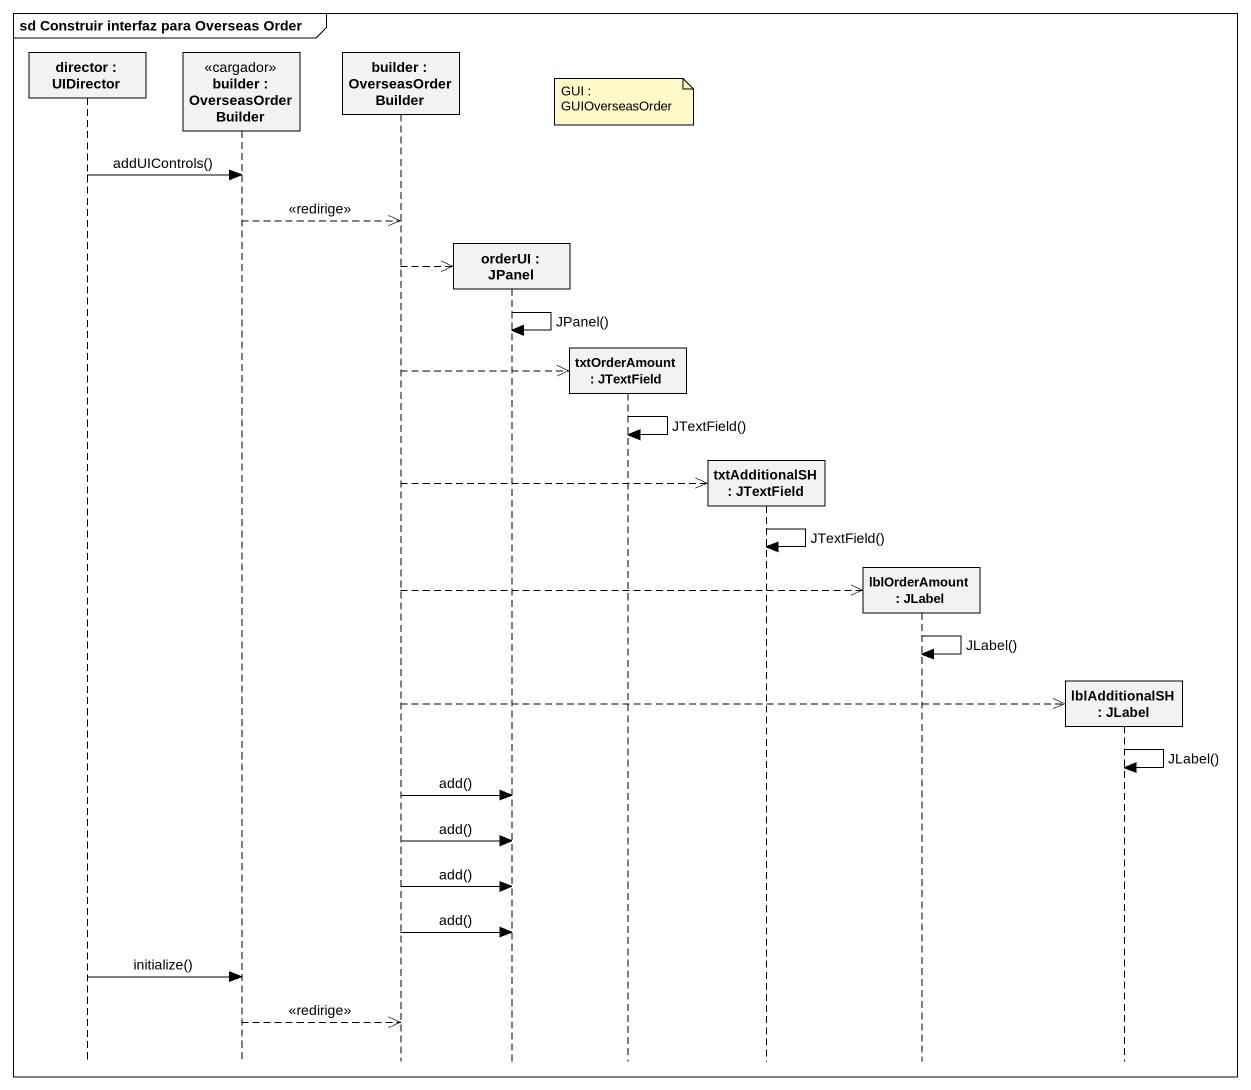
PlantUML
@startuml
mainframe sd Construir interfaz para Overseas Order
hide footbox
participant "director : UIDirector" as director
participant "builder : OverseasOrderBuilder" as builder <<cargador>>
participant "builder : OverseasOrderBuilder" as builder_2
participant "orderUI : JPanel" as orderUI
participant "txtOrderAmount : JTextField" as txtOrderAmount
participant "txtAdditionalSH : JTextField" as txtAdditionalSH
participant "lblOrderAmount : JLabel" as lblOrderAmount
participant "lblAdditionalSH : JLabel" as lblAdditionalSH

note over txtOrderAmount : GUI : GUIOverseasOrder
director -> builder : addUIControls()
builder -->> builder_2 : <<redirige>>
builder_2 -->> orderUI **
orderUI -> orderUI : JPanel()
builder_2 -->> txtOrderAmount **
txtOrderAmount -> txtOrderAmount : JTextField()
builder_2 -->> txtAdditionalSH **
txtAdditionalSH -> txtAdditionalSH : JTextField()
builder_2 -->> lblOrderAmount **
lblOrderAmount -> lblOrderAmount : JLabel()
builder_2 -->> lblAdditionalSH **
lblAdditionalSH -> lblAdditionalSH : JLabel()
builder_2 -> orderUI : add()
builder_2 -> orderUI : add()
builder_2 -> orderUI : add()
builder_2 -> orderUI : add()
director -> builder : initialize()
builder -->> builder_2 : <<redirige>>
@enduml
